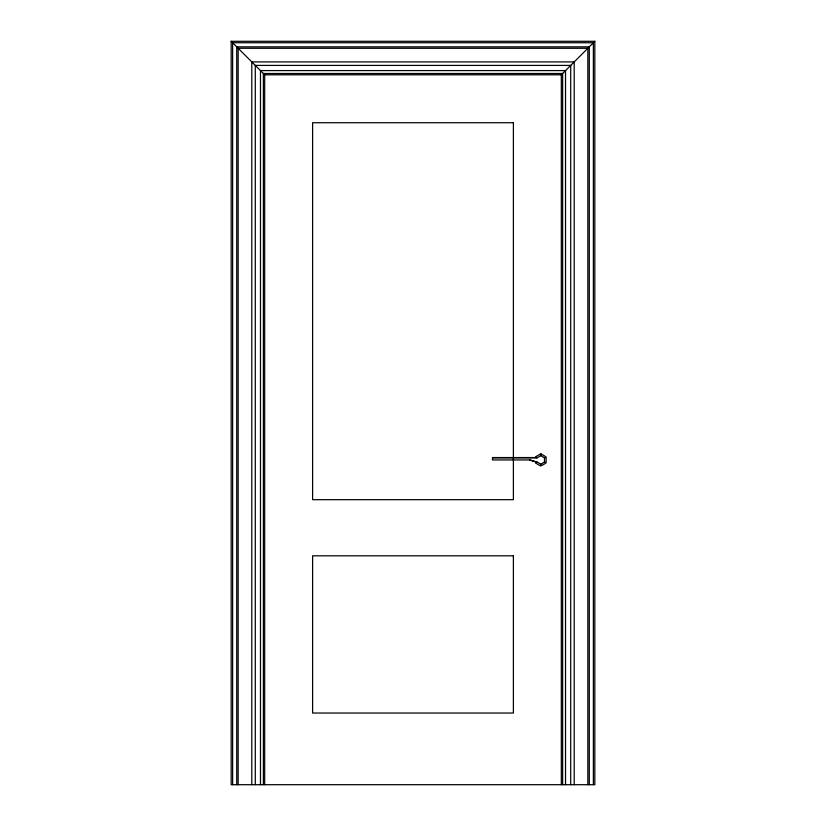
<?xml version="1.0" encoding="UTF-8"?>
<svg xmlns="http://www.w3.org/2000/svg" width="826" height="826" viewBox="0 0 826 826"><rect width="100%" height="100%" fill="white"/><g stroke="black" fill="none" stroke-linecap="round" stroke-linejoin="round"><path stroke-width="1.24" d="M561.319 784.7L561.319 74.805L594.823 41.3L231.177 41.3L231.177 784.7L594.823 784.7L594.823 41.3M545.057 456.251L540.803 453.794L535.485 456.871L537.127 457.821L540.803 455.694L544.479 457.821L544.479 462.064L540.803 464.181L537.127 462.064L529.724 459.937L492.492 459.937L492.492 457.563L536.683 457.563M537.127 462.064L535.485 463.014L540.803 466.081L540.803 464.181M544.479 457.821L546.12 456.871L546.12 463.014L544.479 462.064M541.866 465.472L545.057 463.623M231.177 41.3L264.681 74.805L561.319 74.805M492.492 457.821L537.127 457.821M529.724 459.937L536.683 462.312M593.378 784.7L593.378 42.735L232.622 42.735L232.622 784.7M589.279 784.7L589.279 46.845L236.721 46.845L236.721 784.7M587.844 784.7L587.844 48.28L238.156 48.28L238.156 784.7M574.204 784.7L574.204 61.919L251.796 61.919L251.796 784.7M570.714 784.7L570.714 65.409L255.286 65.409L255.286 784.7M565.521 784.7L565.521 70.592L260.479 70.592L260.479 784.7M562.63 784.7L562.63 73.493L263.37 73.493L263.37 784.7M540.803 453.794L540.803 455.694M264.681 74.805L264.681 784.7M513.39 122.733L312.61 122.733L312.61 499.678L513.39 499.678L513.39 122.733M513.39 555.815L312.61 555.815L312.61 713.034L513.39 713.034L513.39 555.815"/></g></svg>
